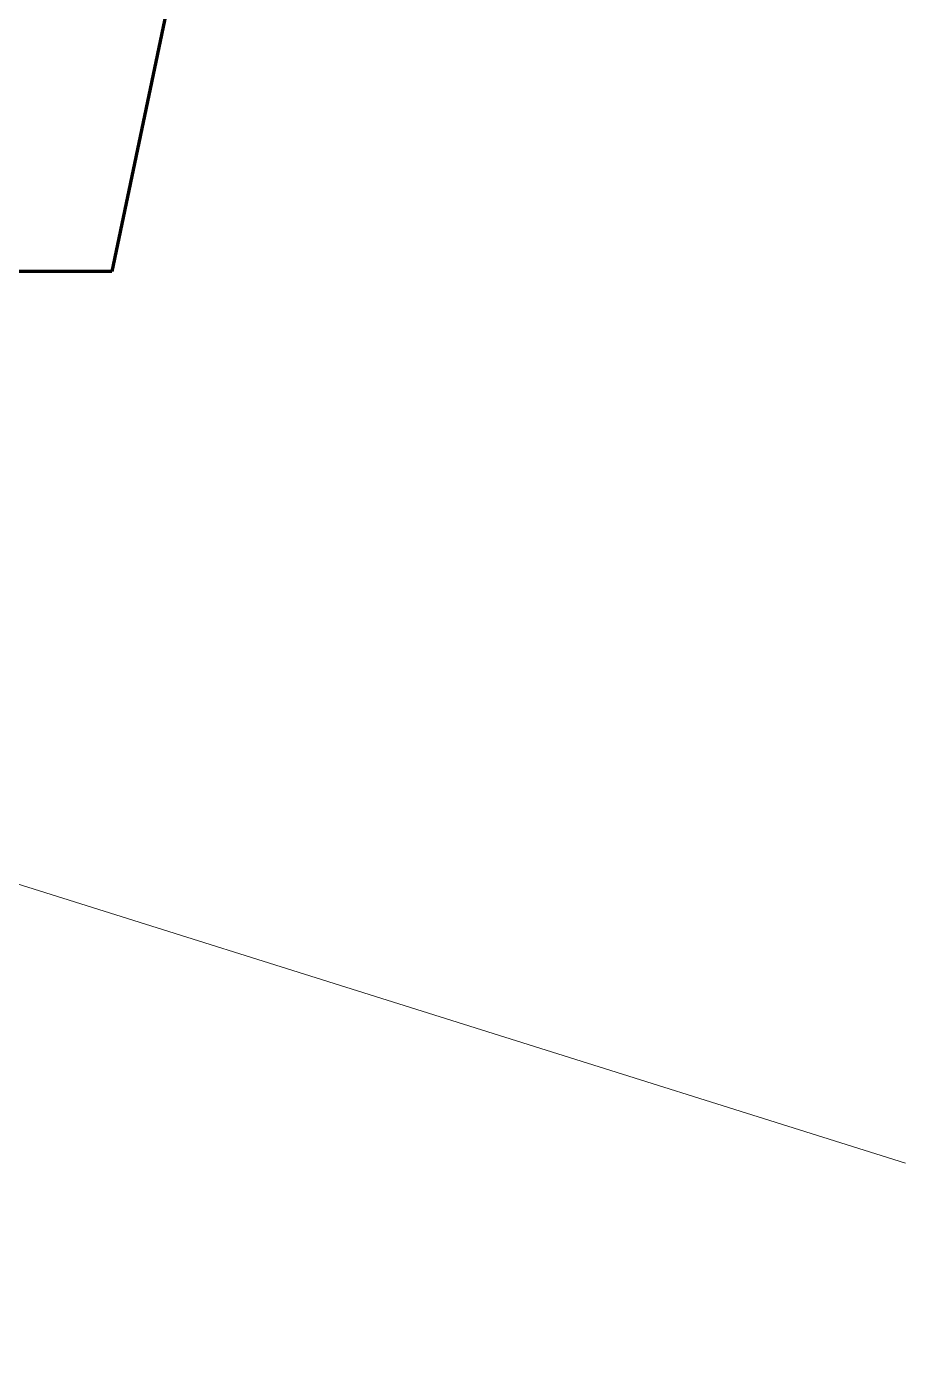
# Model space of a CAD drawing. Header units: inches. Extents: x 6 to 183294, y -48183 to 78918.
# Drawn here: x 131088 to 131827, y 19791 to 20907 of the extents above; entities that cross this region are included whole.
import ezdxf

# ---------------------------------------------------------------- set-up
doc = ezdxf.new("R2010")
doc.units = ezdxf.units.IN
doc.header["$MEASUREMENT"] = 0
doc.layers.add('SDA_PLAN', color=8, linetype='Continuous', lineweight=0)
doc.layers.add('SDA_TEXT_SITE', color=8, linetype='Continuous', lineweight=0)
doc.styles.get("Standard").update_dxf_attribs({"font": 'txt.shx'})
doc.dimstyles.new('SDA-50', dxfattribs={"dimtxt": 0.1, "dimasz": 0.05, "dimexe": 0.09, "dimexo": 0.009, "dimgap": 0, "dimtad": 0, "dimzin": 0, "dimdsep": 46, "dimtxsty": 'Standard', "dimblk": 'ARCHTICK', "dimcen": 0.1, "dimclrd": 27, "dimclre": 27, "dimclrt": 21, "dimadec": 0, "dimazin": 0, "dimtfac": 1, "dimtofl": 0, "dimtmove": 1, "dimatfit": 3, "dimfxl": 0, "dimtolj": 1, "dimtzin": 0, "dimlwd": -1, "dimlwe": -1, "dimarcsym": 0})

# ---------------------------------------------------------------- blocks, each defined once
blk = doc.blocks.new('_ArchTick')
at = {"color": 0, "const_width": 0.15}
blk.add_lwpolyline([(-0.5, -0.5), (0.5, 0.5)], dxfattribs=at)

msp = doc.modelspace()

# ---------------------------------------------------------------- linework, layer by layer
at = {"layer": 'SDA_PLAN', "elevation": -1085910.873}
msp.add_lwpolyline([(118504.645, 19791.474), (125151.626, 22050.045), (131826.626, 19951.509)], dxfattribs=at)

# ---------------------------------------------------------------- leaders
at = {"layer": 'SDA_TEXT_SITE'}
msp.add_leader([(131732.468, 23430.395, -493530.873), (131159.706, 20700.77, -493530.873), (127362.369, 20700.77, -493530.873)], dimstyle='SDA-50', override={"dimscale": 1, "dimtxt": 0.1, "dimasz": 0.05, "dimgap": 0, "dimtad": 0, "dimzin": 1, "dimtxsty": 'Standard', "dimclrd": 256, "dimlwd": 65535}, dxfattribs=at)

doc.saveas('drawing.dxf')
